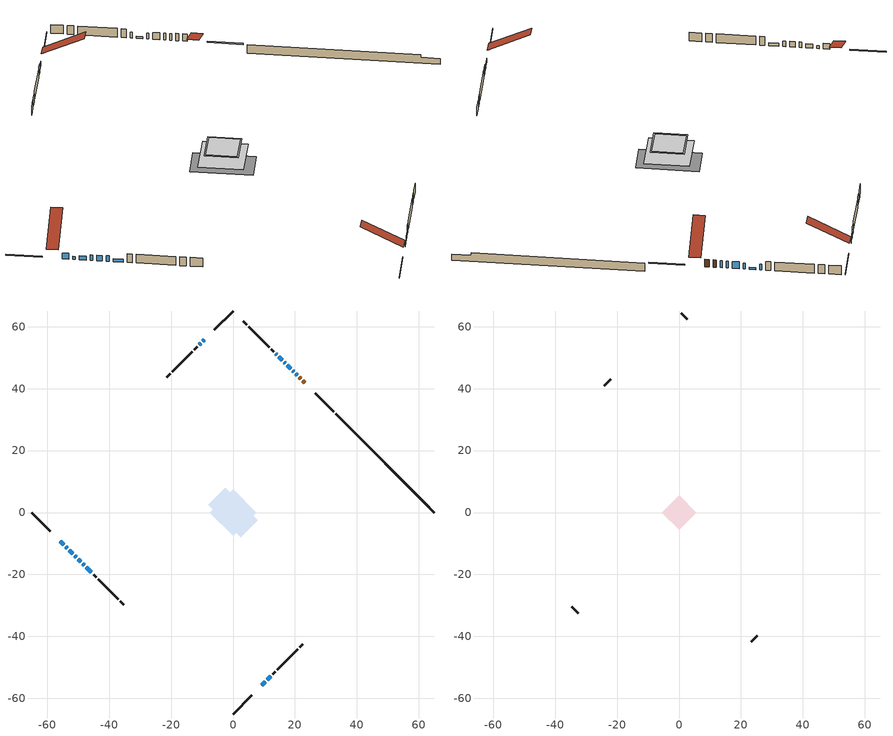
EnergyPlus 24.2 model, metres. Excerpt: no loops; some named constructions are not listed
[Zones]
conditioned space
 floor outside (Floor1 construction): -1.4,0 0,1.4 1.4,0 0,-1.4 z1.22
 floor adiabatic (AdiabaticFloorConstruction): -7.57,0 0,7.57 7.57,0 0,-7.57 z1.22
 floor foundation (Slab1 construction): -7.97,2.52 -2.52,7.97 7.97,-2.52 2.52,-7.97 z-1.14
 wall outside (RimJoist1 construction): 0,-65.07 5.98,-59.09 / -65.07,0 -59.09,-5.98 / 0,65.07 -5.98,59.09 / 32.51,32.56 26.53,38.54 z1.22:1.52
 wall outside (AdiabaticWallConstruction 1): 23.23,41.83 22.52,42.55 / 21.87,43.2 21.35,43.72 z1.22:3.25
 wall outside (AdiabaticWallConstruction): -9.28,55.79 -9.71,55.36 z1.22:2.14; -55.79,-9.28 -54.67,-10.39 / 16.89,48.18 16.53,48.54 / 14.17,50.89 13.81,51.26 / -10.37,54.7 -10.94,54.13 z1.22:2.8; -54.02,-11.05 -53.59,-11.48 z1.22:2.04; -52.93,-12.14 -51.82,-13.25 / 11.05,-54.02 12.16,-52.9 z1.22:2.34; -51.16,-13.91 -50.69,-14.38 / -48.48,-16.59 -48.01,-17.06 z1.22:2.75; -50.04,-15.03 -49.14,-15.93 z1.22:2.74; 9.28,-55.79 10.39,-54.67 / -47.35,-17.71 -45.7,-19.37 z1.22:2.03; 20.69,44.37 20.33,44.74 / 19.68,45.39 19.31,45.75 / 18.66,46.41 17.54,47.52 z1.22:3.1; 15.87,49.2 14.83,50.24 z1.22:1.73
 wall outside (Wall1 construction): 12.82,-52.25 13.68,-51.39 / -45.04,-20.02 -44.18,-20.89 / -11.6,53.47 -12.46,52.61 / 13.16,51.91 12.29,52.77 z1.22:3.66
 wall outside (Wall2 construction): 14.34,-50.73 20.86,-44.2 / -43.53,-21.54 -37,-28.07 / -13.12,51.95 -19.64,45.42 / 11.64,53.43 5.11,59.96 z1.22:3.66
 wall outside (Wall3 construction): 21.52,-43.55 22.6,-42.47 / -36.34,-28.73 -35.26,-29.8 / -20.3,44.77 -21.38,43.69 / 4.45,60.61 3.37,61.69 z1.22:3.66
 wall foundation (FoundationWall1 construction): 33.17,31.9,-1.14 33.17,31.9,1.22 61.88,3.19,1.22 61.88,3.19,0.51 65.07,0,0.51 65.07,0,-1.14
 window (WindowConstruction 14): -9.28,55.79 -9.71,55.36 z1.22:2.13
 window (WindowConstruction 8): -55.79,-9.28 -54.68,-10.39 z1.22:2.8
 window (WindowConstruction 9): -54.02,-11.05 -53.59,-11.48 z1.22:2.03
 window (WindowConstruction 10): -52.93,-12.14 -51.82,-13.25 z1.22:2.34
 window (WindowConstruction 11): -51.16,-13.91 -50.69,-14.38 z1.22:2.74
 window (WindowConstruction 12): -50.03,-15.03 -49.14,-15.93 z1.22:2.74
 window (WindowConstruction 13): -48.48,-16.59 -48.01,-17.06 z1.22:2.74
 window (WindowConstruction 15): 9.28,-55.79 10.39,-54.68 z1.22:2.03
 window (WindowConstruction 16): -47.35,-17.71 -45.7,-19.37 z1.22:2.03
 window (WindowConstruction): 20.69,44.38 20.33,44.74 z1.22:3.1
 window (WindowConstruction 1): 19.68,45.39 19.32,45.75 z1.22:3.1
 window (WindowConstruction 2): 18.66,46.41 17.54,47.52 z1.22:3.1
 window (WindowConstruction 3): 16.89,48.18 16.53,48.54 z1.22:2.8
 window (WindowConstruction 4): 15.87,49.2 14.83,50.24 z1.22:1.73
 window (WindowConstruction 5): 14.17,50.9 13.81,51.26 z1.22:2.8
 window (WindowConstruction 6): -10.37,54.7 -10.94,54.13 z1.22:2.8
 window (WindowConstruction 7): 11.05,-54.02 12.16,-52.9 z1.22:2.34
 door (Door): 23.23,41.83 22.52,42.54 z1.22:3.25
 door (Door 1): 21.87,43.2 21.35,43.72 z1.22:3.25
 ceiling adiabatic (AdiabaticFloorConstruction): 0,-7.57 7.57,0 0,7.57 -7.57,0 z1.22
attic - vented
 floor to conditioned space (Floor2 construction Reversed): -5.1,0 0,5.1 5.1,0 0,-5.1 z3.66
 floor to conditioned space (Floor3 construction Reversed): -5.59,0 0,5.59 5.59,0 0,-5.59 z3.66
 wall outside (Wall4 construction): 23.26,-41.81 25.32,-39.75 / -34.61,-30.46 -32.55,-32.52 / -22.04,43.03 -24.1,40.97 / 2.72,62.35 0.66,64.41 z1.22:3.66
 roof outside (Roof1 construction): 8.62,-56.45,3.66 1.53,-49.35,8.68 -0.46,-51.33,8.68 6.64,-58.43,3.66; -56.45,-8.62,3.66 -49.35,-1.53,8.68 -51.33,0.46,8.68 -58.43,-6.64,3.66; -8.62,56.45,3.66 -1.53,49.35,8.68 0.46,51.33,8.68 -6.64,58.43,3.66; 23.89,41.18,3.66 16.8,34.08,8.68 18.78,32.1,8.68 25.87,39.19,3.66
[Material] Roughness=Rough; Thermal Absorptance=0.9
Name | Thickness {m} | Conductivity {W/m-K} | Density {kg/m3} | Specific Heat {J/kg-K} | Solar Absorptance | Visible Absorptance
ceiling loosefill ins | 0.169333 | 0.0480833 | 16.02 | 1046.75 | 0.7 | 0.7
ceiling loosefill ins 1 | 0.338667 | 0.0480833 | 16.02 | 1046.75 | 0.7 | 0.7
ceiling stud and cavity | 0.1397 | 0.0791789 | 65.682 | 1177.47 | 0.7 | 0.7
ceiling stud and cavity 1 | 0.1397 | 0.262704 | 65.682 | 1177.47 | 0.7 | 0.7
gypsum board | 0.0127 | 0.160291 | 801 | 837.4 | 0.6 | 0.6
[Construction]
Floor2 construction: ceiling loosefill ins, ceiling stud and cavity, gypsum board
Floor3 construction: ceiling loosefill ins 1, ceiling stud and cavity 1, gypsum board
[EnergyManagementSystem:Program]
infil_program: Set p_m = 0.14; Set p_s = 0.22; Set s_m = 270; Set s_s = 370; Set z_m = 9.99744; Set z_s = 4.033698044755904; Set f_t = (((s_m/z_m)^p_m)*((z_s/s_s)^p_s)); Set Tdiff = tin_s-tout_s; Set dT = @Abs Tdiff; Set c = 0.0454; Set Cs = 0.0892; Set Cw = 0.1463; Set n = 0.65; Set sft = (f_t*0.54); Set temp1 = ((c*Cw)*((sft*site_vw_s)^(2*n)))^2; Set Qinf = (((c*Cs*(dT^n))^2)+temp1)^0.5; Set Qinf = (@Max Qinf 0); Set mech_vent_house_fan_sensible_load_act = 0.0; Set mech_vent_house_fan_latent_load_act = 0.0; Set OASupInPb = out_pb_s; Set OASupInTemp = tout_s; Set OASupInW = out_wt_s; Set OASupRho = (@RhoAirFnPbTdbW OASupInPb OASupInTemp OASupInW); Set OASupCp = (@CpAirFnW OASupInW); Set OASupInEnth = (@HFnTdbW OASupInTemp OASupInW); Set ZoneTemp = tin_s; Set ZoneW = win_s; Set ZoneCp = (@CpAirFnW ZoneW); Set ZoneAirEnth = (@HFnTdbW ZoneTemp ZoneW); Set mech_vent_house_fan_cfis_act = 0.0; Set QWHV_cfis_sup = 0.0; Set QWHV_cfis_suppl_sup = 0.0; Set QWHV_cfis_suppl_exh = 0.0; Set Qrange = 0; Set Qbath = 0; Set Qdryer = 0; Set Qdryer = Qdryer + 0.00308 * clothes_dryer_exhaust_0_sch_s; Set QWHV_sup = 0.0; Set QWHV_exh = 0.0; Set Qsupply = QWHV_sup + QWHV_cfis_sup + QWHV_cfis_suppl_sup; Set Qexhaust = Qrange + Qbath + Qdryer + QWHV_exh + QWHV_cfis_suppl_exh; Set Qfan = (@Max Qexhaust Qsupply); Set Qducts = 0; If Qducts < 0; Set Qsupply = Qsupply - Qducts; Else; Set Qexhaust = Qexhaust + Qducts; EndIf; Set Qfan_with_ducts = (@Max Qexhaust Qsupply); Set Qimb = (@Abs (Qsupply - Qexhaust)); If Qinf + Qimb > 0; Set Qtot = Qfan_with_ducts + (Qinf^2) / (Qinf + Qimb); Else; Set Qtot = Qfan_with_ducts; EndIf; Set Qinf_adj = Qtot - Qfan; Set infil_flow_act = Qinf_adj; Set infil_program_Qinf = Qinf_adj; Set infil_program_Qfan = Qfan; Set Qload = Qfan; Set Effectiveness_Sens = 0.0; Set Effectiveness_Lat = 0.0; Set Fan_MFR = Qload * OASupRho; Set ZoneInEnth = OASupInEnth; Set ZoneInTemp = OASupInTemp; Set FanTotalToCond = Fan_MFR * (ZoneInEnth - ZoneAirEnth); Set FanSensToCond = Fan_MFR * ZoneCp * (ZoneInTemp - ZoneTemp); Set FanLatToCond = FanTotalToCond - FanSensToCond; Set mech_vent_house_fan_sensible_load_act = mech_vent_house_fan_sensible_load_act + FanSensToCond; Set mech_vent_house_fan_latent_load_act = mech_vent_house_fan_latent_load_act + FanLatToCond
unmet_hours_program: Set htg_unmet_hours = 0; Set clg_unmet_hours = 0; Set unit_htg_unmet_hours = 0; If ((DayOfYear >= 1) && (DayOfYear <= 365)); Set unit_htg_unmet_hours = unit_htg_unmet_hours + conditioned_space_htg_unmet_s; If unit_htg_unmet_hours > htg_unmet_hours; Set htg_unmet_hours = unit_htg_unmet_hours; EndIf; EndIf
water_heater_EC_adj: If WarmupFlag == 0; Set dhw_e_cons = water_heater_energy + water_heater_on_cycle_parasitic + water_heater_off_cycle_parasitic; Set water_heater_ec_adj_act = 0.0 * dhw_e_cons / 1; EndIf
[EnergyManagementSystem:ProgramCallingManager]
component_loads_program_calling_manager: EndOfZoneTimestepAfterZoneReporting; component_loads_program
fridge_schedule_program_calling_manager: BeginZoneTimestepAfterInitHeatBalance; fridge_schedule_program
furnace_supply_fan_disaggregate_program_calling_manager: EndOfSystemTimestepBeforeHVACReporting; furnace_supply_fan_disaggregate_program
infil_program_calling_manager: BeginZoneTimestepAfterInitHeatBalance; infil_program
natural_vent_program_calling_manager: BeginZoneTimestepAfterInitHeatBalance; natural_vent_program
total_airflows_program_calling_manager: EndOfZoneTimestepAfterZoneReporting; total_airflows_program
total_loads_program_calling_manager: EndOfZoneTimestepAfterZoneReporting; total_loads_program
unit_heater_supply_fan_disaggregate_program_calling_manager: EndOfSystemTimestepBeforeHVACReporting; unit_heater_supply_fan_disaggregate_program
unmet_hours_program_calling_manager: EndOfZoneTimestepBeforeZoneReporting; unmet_hours_program
water_heater_EC_adj_ProgramManager: EndOfSystemTimestepBeforeHVACReporting; water_heater_EC_adj
[EnergyManagementSystem:OutputVariable] Type of Data in Variable=Summed
Name | EMS Variable | Update Frequency | EMS Program or Subroutine | Units
furnace supply fan disaggregate htg primary | furnace_supply_fan_primary_htg | SystemTimestep | furnace_supply_fan_disaggregate_program | J
unit heater supply fan disaggregate htg primary | unit_heater_supply_fan_primary_htg | SystemTimestep | unit_heater_supply_fan_disaggregate_program | J
loads_htg_tot_peakload_outvar; loads_htg_tot_annual_outvar; Energy Management System Output Variable 1; Energy Management System Output Variable 45 | loads_htg_tot | ZoneTimestep | total_loads_program | J
loads_clg_tot_peakload_outvar; loads_clg_tot_annual_outvar; Energy Management System Output Variable 2; Energy Management System Output Variable 46 | loads_clg_tot | ZoneTimestep | total_loads_program | J
htg_unmet_hours_annual_outvar; Energy Management System Output Variable 3 | htg_unmet_hours | ZoneTimestep | unmet_hours_program | hr
clg_unmet_hours_annual_outvar; Energy Management System Output Variable 4 | clg_unmet_hours | ZoneTimestep | unmet_hours_program | hr
loads_htg_roofs_annual_outvar; Energy Management System Output Variable 5 | loads_htg_roofs | ZoneTimestep | component_loads_program | J
loads_htg_ceilings_annual_outvar; Energy Management System Output Variable 6 | loads_htg_ceilings | ZoneTimestep | component_loads_program | J
loads_htg_walls_annual_outvar; Energy Management System Output Variable 7 | loads_htg_walls | ZoneTimestep | component_loads_program | J
loads_htg_rim_joists_annual_outvar; Energy Management System Output Variable 8 | loads_htg_rim_joists | ZoneTimestep | component_loads_program | J
loads_htg_foundation_walls_annual_outvar; Energy Management System Output Variable 9 | loads_htg_foundation_walls | ZoneTimestep | component_loads_program | J
loads_htg_doors_annual_outvar; Energy Management System Output Variable 10 | loads_htg_doors | ZoneTimestep | component_loads_program | J
loads_htg_windows_conduction_annual_outvar; Energy Management System Output Variable 11 | loads_htg_windows_conduction | ZoneTimestep | component_loads_program | J
loads_htg_windows_solar_annual_outvar; Energy Management System Output Variable 12 | loads_htg_windows_solar | ZoneTimestep | component_loads_program | J
loads_htg_skylights_conduction_annual_outvar; Energy Management System Output Variable 13 | loads_htg_skylights_conduction | ZoneTimestep | component_loads_program | J
loads_htg_skylights_solar_annual_outvar; Energy Management System Output Variable 14 | loads_htg_skylights_solar | ZoneTimestep | component_loads_program | J
loads_htg_floors_annual_outvar; Energy Management System Output Variable 15 | loads_htg_floors | ZoneTimestep | component_loads_program | J
loads_htg_slabs_annual_outvar; Energy Management System Output Variable 16 | loads_htg_slabs | ZoneTimestep | component_loads_program | J
loads_htg_internal_mass_annual_outvar; Energy Management System Output Variable 17 | loads_htg_internal_mass | ZoneTimestep | component_loads_program | J
loads_htg_infil_annual_outvar; Energy Management System Output Variable 18 | loads_htg_infil | ZoneTimestep | component_loads_program | J
loads_htg_natvent_annual_outvar; Energy Management System Output Variable 19 | loads_htg_natvent | ZoneTimestep | component_loads_program | J
loads_htg_mechvent_annual_outvar; Energy Management System Output Variable 20 | loads_htg_mechvent | ZoneTimestep | component_loads_program | J
loads_htg_whf_annual_outvar; Energy Management System Output Variable 21 | loads_htg_whf | ZoneTimestep | component_loads_program | J
loads_htg_ducts_annual_outvar; Energy Management System Output Variable 22 | loads_htg_ducts | ZoneTimestep | component_loads_program | J
loads_htg_intgains_annual_outvar; Energy Management System Output Variable 23 | loads_htg_intgains | ZoneTimestep | component_loads_program | J
loads_htg_lighting_annual_outvar; Energy Management System Output Variable 24 | loads_htg_lighting | ZoneTimestep | component_loads_program | J
loads_clg_roofs_annual_outvar; Energy Management System Output Variable 25 | loads_clg_roofs | ZoneTimestep | component_loads_program | J
loads_clg_ceilings_annual_outvar; Energy Management System Output Variable 26 | loads_clg_ceilings | ZoneTimestep | component_loads_program | J
loads_clg_walls_annual_outvar; Energy Management System Output Variable 27 | loads_clg_walls | ZoneTimestep | component_loads_program | J
loads_clg_rim_joists_annual_outvar; Energy Management System Output Variable 28 | loads_clg_rim_joists | ZoneTimestep | component_loads_program | J
loads_clg_foundation_walls_annual_outvar; Energy Management System Output Variable 29 | loads_clg_foundation_walls | ZoneTimestep | component_loads_program | J
loads_clg_doors_annual_outvar; Energy Management System Output Variable 30 | loads_clg_doors | ZoneTimestep | component_loads_program | J
loads_clg_windows_conduction_annual_outvar; Energy Management System Output Variable 31 | loads_clg_windows_conduction | ZoneTimestep | component_loads_program | J
loads_clg_windows_solar_annual_outvar; Energy Management System Output Variable 32 | loads_clg_windows_solar | ZoneTimestep | component_loads_program | J
loads_clg_skylights_conduction_annual_outvar; Energy Management System Output Variable 33 | loads_clg_skylights_conduction | ZoneTimestep | component_loads_program | J
loads_clg_skylights_solar_annual_outvar; Energy Management System Output Variable 34 | loads_clg_skylights_solar | ZoneTimestep | component_loads_program | J
loads_clg_floors_annual_outvar; Energy Management System Output Variable 35 | loads_clg_floors | ZoneTimestep | component_loads_program | J
loads_clg_slabs_annual_outvar; Energy Management System Output Variable 36 | loads_clg_slabs | ZoneTimestep | component_loads_program | J
loads_clg_internal_mass_annual_outvar; Energy Management System Output Variable 37 | loads_clg_internal_mass | ZoneTimestep | component_loads_program | J
loads_clg_infil_annual_outvar; Energy Management System Output Variable 38 | loads_clg_infil | ZoneTimestep | component_loads_program | J
loads_clg_natvent_annual_outvar; Energy Management System Output Variable 39 | loads_clg_natvent | ZoneTimestep | component_loads_program | J
loads_clg_mechvent_annual_outvar; Energy Management System Output Variable 40 | loads_clg_mechvent | ZoneTimestep | component_loads_program | J
loads_clg_whf_annual_outvar; Energy Management System Output Variable 41 | loads_clg_whf | ZoneTimestep | component_loads_program | J
loads_clg_ducts_annual_outvar; Energy Management System Output Variable 42 | loads_clg_ducts | ZoneTimestep | component_loads_program | J
loads_clg_intgains_annual_outvar; Energy Management System Output Variable 43 | loads_clg_intgains | ZoneTimestep | component_loads_program | J
loads_clg_lighting_annual_outvar; Energy Management System Output Variable 44 | loads_clg_lighting | ZoneTimestep | component_loads_program | J
[Schedule:Day:Interval]
interior lighting schedule day: No, 01:00, 0.108182, 04:00, 0.0901515, 05:00, 0.0991667, 06:00, 0.162273, 07:00, 0.270455, 08:00, 0.342576, 10:00, 0.369621, 11:00, 0.351591, 12:00, 0.333561, 13:00, 0.324545, 14:00, 0.31553, 15:00, 0.333561, 16:00, 0.369621, 17:00, 0.450758, 18:00, 0.585985, 19:00, 0.775303, 20:00, 0.955606, 21:00, 0.991667, 22:00, 0.712197, 23:00, 0.360606, 24:00, 0.162273
interior lighting schedule day 1: No, 01:00, 0.100909, 04:00, 0.0840909, 05:00, 0.0925, 06:00, 0.151364, 07:00, 0.252273, 08:00, 0.319545, 10:00, 0.344773, 11:00, 0.327955, 12:00, 0.311136, 13:00, 0.302727, 14:00, 0.294318, 15:00, 0.311136, 16:00, 0.344773, 17:00, 0.420455, 18:00, 0.546591, 19:00, 0.723182, 20:00, 0.891364, 21:00, 0.925, 22:00, 0.664318, 23:00, 0.336364, 24:00, 0.151364
interior lighting schedule day 2: No, 01:00, 0.0927273, 04:00, 0.0772727, 05:00, 0.085, 06:00, 0.139091, 07:00, 0.231818, 08:00, 0.293636, 10:00, 0.316818, 11:00, 0.301364, 12:00, 0.285909, 13:00, 0.278182, 14:00, 0.270455, 15:00, 0.285909, 16:00, 0.316818, 17:00, 0.386364, 18:00, 0.502273, 19:00, 0.664545, 20:00, 0.819091, 21:00, 0.85, 22:00, 0.610455, 23:00, 0.309091, 24:00, 0.139091
interior lighting schedule day 3: No, 01:00, 0.0845455, 04:00, 0.0704545, 05:00, 0.0775, 06:00, 0.126818, 07:00, 0.211364, 08:00, 0.267727, 10:00, 0.288864, 11:00, 0.274773, 12:00, 0.260682, 13:00, 0.253636, 14:00, 0.246591, 15:00, 0.260682, 16:00, 0.288864, 17:00, 0.352273, 18:00, 0.457955, 19:00, 0.605909, 20:00, 0.746818, 21:00, 0.775, 22:00, 0.556591, 23:00, 0.281818, 24:00, 0.126818
interior lighting schedule day 4: No, 01:00, 0.0763636, 04:00, 0.0636364, 05:00, 0.07, 06:00, 0.114545, 07:00, 0.190909, 08:00, 0.241818, 10:00, 0.260909, 11:00, 0.248182, 12:00, 0.235455, 13:00, 0.229091, 14:00, 0.222727, 15:00, 0.235455, 16:00, 0.260909, 17:00, 0.318182, 18:00, 0.413636, 19:00, 0.547273, 20:00, 0.674545, 21:00, 0.7, 22:00, 0.502727, 23:00, 0.254545, 24:00, 0.114545
interior lighting schedule day 5: No, 01:00, 0.0727273, 04:00, 0.0606061, 05:00, 0.0666667, 06:00, 0.109091, 07:00, 0.181818, 08:00, 0.230303, 10:00, 0.248485, 11:00, 0.236364, 12:00, 0.224242, 13:00, 0.218182, 14:00, 0.212121, 15:00, 0.224242, 16:00, 0.248485, 17:00, 0.30303, 18:00, 0.393939, 19:00, 0.521212, 20:00, 0.642424, 21:00, 0.666667, 22:00, 0.478788, 23:00, 0.242424, 24:00, 0.109091
interior lighting schedule day 6: No, 01:00, 0.0745455, 04:00, 0.0621212, 05:00, 0.0683333, 06:00, 0.111818, 07:00, 0.186364, 08:00, 0.236061, 10:00, 0.254697, 11:00, 0.242273, 12:00, 0.229848, 13:00, 0.223636, 14:00, 0.217424, 15:00, 0.229848, 16:00, 0.254697, 17:00, 0.310606, 18:00, 0.403788, 19:00, 0.534242, 20:00, 0.658485, 21:00, 0.683333, 22:00, 0.490758, 23:00, 0.248485, 24:00, 0.111818
interior lighting schedule day 7: No, 01:00, 0.08, 04:00, 0.0666667, 05:00, 0.0733333, 06:00, 0.12, 07:00, 0.2, 08:00, 0.253333, 10:00, 0.273333, 11:00, 0.26, 12:00, 0.246667, 13:00, 0.24, 14:00, 0.233333, 15:00, 0.246667, 16:00, 0.273333, 17:00, 0.333333, 18:00, 0.433333, 19:00, 0.573333, 20:00, 0.706667, 21:00, 0.733333, 22:00, 0.526667, 23:00, 0.266667, 24:00, 0.12
interior lighting schedule day 8: No, 01:00, 0.0890909, 04:00, 0.0742424, 05:00, 0.0816667, 06:00, 0.133636, 07:00, 0.222727, 08:00, 0.282121, 10:00, 0.304394, 11:00, 0.289545, 12:00, 0.274697, 13:00, 0.267273, 14:00, 0.259848, 15:00, 0.274697, 16:00, 0.304394, 17:00, 0.371212, 18:00, 0.482576, 19:00, 0.638485, 20:00, 0.78697, 21:00, 0.816667, 22:00, 0.586515, 23:00, 0.29697, 24:00, 0.133636
interior lighting schedule day 9: No, 01:00, 0.0972727, 04:00, 0.0810606, 05:00, 0.0891667, 06:00, 0.145909, 07:00, 0.243182, 08:00, 0.30803, 10:00, 0.332348, 11:00, 0.316136, 12:00, 0.299924, 13:00, 0.291818, 14:00, 0.283712, 15:00, 0.299924, 16:00, 0.332348, 17:00, 0.405303, 18:00, 0.526894, 19:00, 0.697121, 20:00, 0.859242, 21:00, 0.891667, 22:00, 0.640379, 23:00, 0.324242, 24:00, 0.145909
interior lighting schedule day 10: No, 01:00, 0.105455, 04:00, 0.0878788, 05:00, 0.0966667, 06:00, 0.158182, 07:00, 0.263636, 08:00, 0.333939, 10:00, 0.360303, 11:00, 0.342727, 12:00, 0.325152, 13:00, 0.316364, 14:00, 0.307576, 15:00, 0.325152, 16:00, 0.360303, 17:00, 0.439394, 18:00, 0.571212, 19:00, 0.755758, 20:00, 0.931515, 21:00, 0.966667, 22:00, 0.694242, 23:00, 0.351515, 24:00, 0.158182
interior lighting schedule day 11: No, 01:00, 0.109091, 04:00, 0.0909091, 05:00, 0.1, 06:00, 0.163636, 07:00, 0.272727, 08:00, 0.345455, 10:00, 0.372727, 11:00, 0.354545, 12:00, 0.336364, 13:00, 0.327273, 14:00, 0.318182, 15:00, 0.336364, 16:00, 0.372727, 17:00, 0.454545, 18:00, 0.590909, 19:00, 0.781818, 20:00, 0.963636, 21:00, 1, 22:00, 0.718182, 23:00, 0.363636, 24:00, 0.163636
interior lighting schedule default day; occupants schedule default day; clothes dryer schedule default day; cooking range schedule default day; misc plug loads schedule default day; general water use schedule default day; clothes dryer exhaust 0 schedule default day; cooling season schedule day; cooling season schedule day 2; cooling season schedule default day; exterior lighting schedule default day; natural vent schedule default day: No, 24:00, 0
occupants schedule day: No, 05:00, 0.426829, 06:00, 0.719512, 07:00, 1, 08:00, 0.670732, 09:00, 0.329268, 14:00, 0.170732, 15:00, 0.231707, 16:00, 0.329268, 17:00, 0.5, 18:00, 0.670732, 19:00, 0.829268, 21:00, 1, 22:00, 0.853659, 23:00, 0.646341, 24:00, 0.426829
clothes dryer schedule day; clothes dryer exhaust 0 schedule day: No, 01:00, 0.123457, 02:00, 0.0740741, 03:00, 0.0493827, 04:00, 0.0246914, 05:00, 0.0493827, 06:00, 0.0740741, 07:00, 0.197531, 08:00, 0.395062, 09:00, 0.592593, 10:00, 0.839506, 11:00, 0.962963, 12:00, 1, 13:00, 0.91358, 14:00, 0.82716, 15:00, 0.716049, 16:00, 0.753086, 17:00, 0.679012, 18:00, 0.666667, 20:00, 0.62963, 21:00, 0.641975, 22:00, 0.666667, 23:00, 0.54321, 24:00, 0.296296
cooking range schedule day: No, 05:00, 0.0597015, 06:00, 0.11194, 07:00, 0.171642, 08:00, 0.291045, 11:00, 0.343284, 12:00, 0.402985, 13:00, 0.462687, 14:00, 0.343284, 15:00, 0.291045, 16:00, 0.402985, 17:00, 0.567164, 18:00, 1, 19:00, 0.850746, 20:00, 0.432836, 21:00, 0.291045, 22:00, 0.231343, 23:00, 0.171642, 24:00, 0.11194
misc plug loads schedule day: No, 06:00, 0.705882, 07:00, 0.745098, 08:00, 0.803922, 15:00, 0.823529, 16:00, 0.862745, 17:00, 0.921569, 18:00, 0.980392, 19:00, 1, 20:00, 0.980392, 21:00, 0.941176, 22:00, 0.862745, 23:00, 0.784314, 24:00, 0.72549
general water use schedule day: No, 01:00, 0.315068, 03:00, 0.287671, 04:00, 0.342466, 05:00, 0.369863, 06:00, 0.520548, 07:00, 0.60274, 08:00, 0.534247, 10:00, 0.506849, 11:00, 0.465753, 14:00, 0.479452, 15:00, 0.534247, 16:00, 0.589041, 17:00, 0.69863, 18:00, 0.876712, 19:00, 0.890411, 20:00, 0.986301, 21:00, 1, 22:00, 0.863014, 23:00, 0.616438, 24:00, 0.465753
cooling season schedule day 1: No, 24:00, 1
exterior lighting schedule day: No, 01:00, 0.566667, 03:00, 0.524167, 05:00, 0.495833, 06:00, 0.5525, 07:00, 0.623333, 08:00, 0.580833, 09:00, 0.439167, 10:00, 0.354167, 12:00, 0.34, 13:00, 0.354167, 14:00, 0.396667, 15:00, 0.425, 16:00, 0.495833, 17:00, 0.623333, 18:00, 0.793333, 19:00, 0.906667, 20:00, 0.963333, 21:00, 0.991667, 22:00, 0.920833, 23:00, 0.793333, 24:00, 0.665833
exterior lighting schedule day 1: No, 01:00, 0.528571, 03:00, 0.488929, 05:00, 0.4625, 06:00, 0.515357, 07:00, 0.581429, 08:00, 0.541786, 09:00, 0.409643, 10:00, 0.330357, 12:00, 0.317143, 13:00, 0.330357, 14:00, 0.37, 15:00, 0.396429, 16:00, 0.4625, 17:00, 0.581429, 18:00, 0.74, 19:00, 0.845714, 20:00, 0.898571, 21:00, 0.925, 22:00, 0.858929, 23:00, 0.74, 24:00, 0.621071
exterior lighting schedule day 10: No, 01:00, 0.552381, 03:00, 0.510952, 05:00, 0.483333, 06:00, 0.538571, 07:00, 0.607619, 08:00, 0.56619, 09:00, 0.428095, 10:00, 0.345238, 12:00, 0.331429, 13:00, 0.345238, 14:00, 0.386667, 15:00, 0.414286, 16:00, 0.483333, 17:00, 0.607619, 18:00, 0.773333, 19:00, 0.88381, 20:00, 0.939048, 21:00, 0.966667, 22:00, 0.897619, 23:00, 0.773333, 24:00, 0.649048
exterior lighting schedule day 11: No, 01:00, 0.571429, 03:00, 0.528571, 05:00, 0.5, 06:00, 0.557143, 07:00, 0.628571, 08:00, 0.585714, 09:00, 0.442857, 10:00, 0.357143, 12:00, 0.342857, 13:00, 0.357143, 14:00, 0.4, 15:00, 0.428571, 16:00, 0.5, 17:00, 0.628571, 18:00, 0.8, 19:00, 0.914286, 20:00, 0.971429, 21:00, 1, 22:00, 0.928571, 23:00, 0.8, 24:00, 0.671429
exterior lighting schedule day 2: No, 01:00, 0.485714, 03:00, 0.449286, 05:00, 0.425, 06:00, 0.473571, 07:00, 0.534286, 08:00, 0.497857, 09:00, 0.376429, 10:00, 0.303571, 12:00, 0.291429, 13:00, 0.303571, 14:00, 0.34, 15:00, 0.364286, 16:00, 0.425, 17:00, 0.534286, 18:00, 0.68, 19:00, 0.777143, 20:00, 0.825714, 21:00, 0.85, 22:00, 0.789286, 23:00, 0.68, 24:00, 0.570714
exterior lighting schedule day 3: No, 01:00, 0.442857, 03:00, 0.409643, 05:00, 0.3875, 06:00, 0.431786, 07:00, 0.487143, 08:00, 0.453929, 09:00, 0.343214, 10:00, 0.276786, 12:00, 0.265714, 13:00, 0.276786, 14:00, 0.31, 15:00, 0.332143, 16:00, 0.3875, 17:00, 0.487143, 18:00, 0.62, 19:00, 0.708571, 20:00, 0.752857, 21:00, 0.775, 22:00, 0.719643, 23:00, 0.62, 24:00, 0.520357
exterior lighting schedule day 4: No, 01:00, 0.4, 03:00, 0.37, 05:00, 0.35, 06:00, 0.39, 07:00, 0.44, 08:00, 0.41, 09:00, 0.31, 10:00, 0.25, 12:00, 0.24, 13:00, 0.25, 14:00, 0.28, 15:00, 0.3, 16:00, 0.35, 17:00, 0.44, 18:00, 0.56, 19:00, 0.64, 20:00, 0.68, 21:00, 0.7, 22:00, 0.65, 23:00, 0.56, 24:00, 0.47
exterior lighting schedule day 5: No, 01:00, 0.380952, 03:00, 0.352381, 05:00, 0.333333, 06:00, 0.371429, 07:00, 0.419048, 08:00, 0.390476, 09:00, 0.295238, 10:00, 0.238095, 12:00, 0.228571, 13:00, 0.238095, 14:00, 0.266667, 15:00, 0.285714, 16:00, 0.333333, 17:00, 0.419048, 18:00, 0.533333, 19:00, 0.609524, 20:00, 0.647619, 21:00, 0.666667, 22:00, 0.619048, 23:00, 0.533333, 24:00, 0.447619
exterior lighting schedule day 6: No, 01:00, 0.390476, 03:00, 0.36119, 05:00, 0.341667, 06:00, 0.380714, 07:00, 0.429524, 08:00, 0.400238, 09:00, 0.302619, 10:00, 0.244048, 12:00, 0.234286, 13:00, 0.244048, 14:00, 0.273333, 15:00, 0.292857, 16:00, 0.341667, 17:00, 0.429524, 18:00, 0.546667, 19:00, 0.624762, 20:00, 0.66381, 21:00, 0.683333, 22:00, 0.634524, 23:00, 0.546667, 24:00, 0.45881
exterior lighting schedule day 7: No, 01:00, 0.419048, 03:00, 0.387619, 05:00, 0.366667, 06:00, 0.408571, 07:00, 0.460952, 08:00, 0.429524, 09:00, 0.324762, 10:00, 0.261905, 12:00, 0.251429, 13:00, 0.261905, 14:00, 0.293333, 15:00, 0.314286, 16:00, 0.366667, 17:00, 0.460952, 18:00, 0.586667, 19:00, 0.670476, 20:00, 0.712381, 21:00, 0.733333, 22:00, 0.680952, 23:00, 0.586667, 24:00, 0.492381
exterior lighting schedule day 8: No, 01:00, 0.466667, 03:00, 0.431667, 05:00, 0.408333, 06:00, 0.455, 07:00, 0.513333, 08:00, 0.478333, 09:00, 0.361667, 10:00, 0.291667, 12:00, 0.28, 13:00, 0.291667, 14:00, 0.326667, 15:00, 0.35, 16:00, 0.408333, 17:00, 0.513333, 18:00, 0.653333, 19:00, 0.746667, 20:00, 0.793333, 21:00, 0.816667, 22:00, 0.758333, 23:00, 0.653333, 24:00, 0.548333
exterior lighting schedule day 9: No, 01:00, 0.509524, 03:00, 0.47131, 05:00, 0.445833, 06:00, 0.496786, 07:00, 0.560476, 08:00, 0.522262, 09:00, 0.394881, 10:00, 0.318452, 12:00, 0.305714, 13:00, 0.318452, 14:00, 0.356667, 15:00, 0.382143, 16:00, 0.445833, 17:00, 0.560476, 18:00, 0.713333, 19:00, 0.815238, 20:00, 0.86619, 21:00, 0.891667, 22:00, 0.827976, 23:00, 0.713333, 24:00, 0.59869
[Schedule:Week:Daily]
clothes dryer exhaust 0 schedule Week Rule - Jan1-Dec31: clothes dryer exhaust 0 schedule day, clothes dryer exhaust 0 schedule day, clothes dryer exhaust 0 schedule day, clothes dryer exhaust 0 schedule day, clothes dryer exhaust 0 schedule day, clothes dryer exhaust 0 schedule day, clothes dryer exhaust 0 schedule day, clothes dryer exhaust 0 schedule default day, clothes dryer exhaust 0 schedule default day, clothes dryer exhaust 0 schedule default day, clothes dryer exhaust 0 schedule default day, clothes dryer exhaust 0 schedule default day
cooling season schedule Week Rule - Jan1-May26: cooling season schedule day, cooling season schedule day, cooling season schedule day, cooling season schedule day, cooling season schedule day, cooling season schedule day, cooling season schedule day, cooling season schedule default day, cooling season schedule default day, cooling season schedule default day, cooling season schedule default day, cooling season schedule default day
cooling season schedule Week Rule - May27-Jun2: cooling season schedule day, cooling season schedule day, cooling season schedule day, cooling season schedule day, cooling season schedule day, cooling season schedule day 1, cooling season schedule day 1, cooling season schedule default day, cooling season schedule default day, cooling season schedule default day, cooling season schedule default day, cooling season schedule default day
cooling season schedule Week Rule - Jun3-Aug25: cooling season schedule day 1, cooling season schedule day 1, cooling season schedule day 1, cooling season schedule day 1, cooling season schedule day 1, cooling season schedule day 1, cooling season schedule day 1, cooling season schedule default day, cooling season schedule default day, cooling season schedule default day, cooling season schedule default day, cooling season schedule default day
cooling season schedule Week Rule - Aug26-Sep1: cooling season schedule day 1, cooling season schedule day 1, cooling season schedule day 1, cooling season schedule day 1, cooling season schedule day 1, cooling season schedule day 1, cooling season schedule day 2, cooling season schedule default day, cooling season schedule default day, cooling season schedule default day, cooling season schedule default day, cooling season schedule default day
cooling season schedule Week Rule - Sep2-Dec31: cooling season schedule day 2, cooling season schedule day 2, cooling season schedule day 2, cooling season schedule day 2, cooling season schedule day 2, cooling season schedule day 2, cooling season schedule day 2, cooling season schedule default day, cooling season schedule default day, cooling season schedule default day, cooling season schedule default day, cooling season schedule default day
exterior lighting schedule Week Rule - Sep30-Oct6: exterior lighting schedule day 8, exterior lighting schedule day 9, exterior lighting schedule day 9, exterior lighting schedule day 9, exterior lighting schedule day 9, exterior lighting schedule day 9, exterior lighting schedule day 9, exterior lighting schedule default day, exterior lighting schedule default day, exterior lighting schedule default day, exterior lighting schedule default day, exterior lighting schedule default day
exterior lighting schedule Week Rule - Oct7-Oct27: exterior lighting schedule day 9, exterior lighting schedule day 9, exterior lighting schedule day 9, exterior lighting schedule day 9, exterior lighting schedule day 9, exterior lighting schedule day 9, exterior lighting schedule day 9, exterior lighting schedule default day, exterior lighting schedule default day, exterior lighting schedule default day, exterior lighting schedule default day, exterior lighting schedule default day
exterior lighting schedule Week Rule - Oct28-Nov3: exterior lighting schedule day 9, exterior lighting schedule day 9, exterior lighting schedule day 9, exterior lighting schedule day 9, exterior lighting schedule day 10, exterior lighting schedule day 10, exterior lighting schedule day 10, exterior lighting schedule default day, exterior lighting schedule default day, exterior lighting schedule default day, exterior lighting schedule default day, exterior lighting schedule default day
exterior lighting schedule Week Rule - Nov4-Nov24: exterior lighting schedule day 10, exterior lighting schedule day 10, exterior lighting schedule day 10, exterior lighting schedule day 10, exterior lighting schedule day 10, exterior lighting schedule day 10, exterior lighting schedule day 10, exterior lighting schedule default day, exterior lighting schedule default day, exterior lighting schedule default day, exterior lighting schedule default day, exterior lighting schedule default day
exterior lighting schedule Week Rule - Nov25-Dec1: exterior lighting schedule day 10, exterior lighting schedule day 10, exterior lighting schedule day 10, exterior lighting schedule day 10, exterior lighting schedule day 10, exterior lighting schedule day 10, exterior lighting schedule day 11, exterior lighting schedule default day, exterior lighting schedule default day, exterior lighting schedule default day, exterior lighting schedule default day, exterior lighting schedule default day
exterior lighting schedule Week Rule - Dec2-Dec31: exterior lighting schedule day 11, exterior lighting schedule day 11, exterior lighting schedule day 11, exterior lighting schedule day 11, exterior lighting schedule day 11, exterior lighting schedule day 11, exterior lighting schedule day 11, exterior lighting schedule default day, exterior lighting schedule default day, exterior lighting schedule default day, exterior lighting schedule default day, exterior lighting schedule default day
natural vent schedule Week Rule - Jan1-Dec31: natural vent schedule default day, natural vent schedule default day, natural vent schedule default day, natural vent schedule default day, natural vent schedule default day, natural vent schedule default day, natural vent schedule default day, natural vent schedule default day, natural vent schedule default day, natural vent schedule default day, natural vent schedule default day, natural vent schedule default day
[Schedule:Year]
clothes dryer exhaust 0 schedule: clothes dryer exhaust 0 schedule Week Rule - Jan1-Dec31, 1, 1, 12, 31
cooling season schedule: cooling season schedule Week Rule - Jan1-May26, 1, 1, 5, 26, cooling season schedule Week Rule - May27-Jun2, 5, 27, 6, 2, cooling season schedule Week Rule - Jun3-Aug25, 6, 3, 8, 25, cooling season schedule Week Rule - Aug26-Sep1, 8, 26, 9, 1, cooling season schedule Week Rule - Sep2-Dec31, 9, 2, 12, 31
natural vent schedule: natural vent schedule Week Rule - Jan1-Dec31, 1, 1, 12, 31
